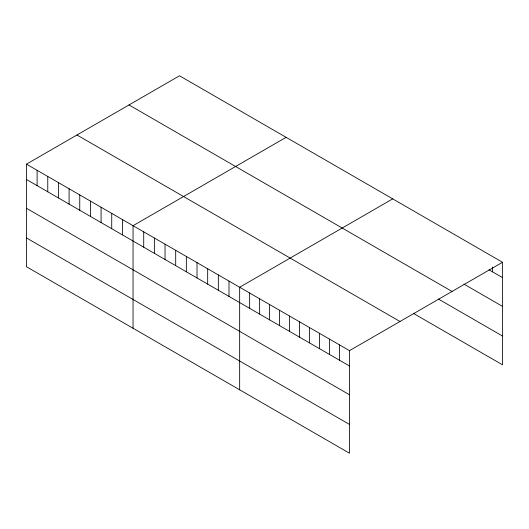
<?xml version="1.0" encoding="UTF-8"?>
<svg xmlns="http://www.w3.org/2000/svg" width="529" height="529" viewBox="0 0 529 529"><rect width="100%" height="100%" fill="white"/><g stroke="black" fill="none" stroke-linecap="round" stroke-linejoin="round"><path stroke-width="0.79" d="M26.45 164.155L349.49 350.654L349.49 453.214L26.45 266.715L26.45 164.155L179.51 75.786L502.55 262.285L502.55 364.845L413.4 313.38M286.116 137.328L133.05 225.698L133.05 328.258M392.716 198.878L239.657 287.247L239.657 389.807M349.49 350.654L502.55 262.285M489.001 269.797L502.55 277.619M464.039 284.172L502.55 306.403M129.003 104.947L452.037 291.453M438.362 299.004L502.55 336.06M76.963 134.988L399.997 321.493M26.45 179.483L349.49 365.989M26.45 208.274L349.49 394.773M26.45 237.924L349.49 424.43M492.565 267.013L492.565 271.86M339.506 344.895L339.506 360.229M329.521 339.129L329.521 354.463M319.536 333.363L319.536 348.697M309.551 327.596L309.551 342.931M299.566 321.837L299.566 337.165M289.581 316.071L289.581 331.405M279.596 310.305L279.596 325.639M269.611 304.539L269.611 319.873M259.627 298.773L259.627 314.107M249.642 293.013L249.642 308.341M228.997 281.091L228.997 296.425M218.338 274.935L218.338 290.269M207.672 268.785L207.672 284.113M197.013 262.629L197.013 277.963M186.353 256.472L186.353 271.807M175.694 250.316L175.694 265.651M165.035 244.16L165.035 259.494M154.375 238.01L154.375 253.345M143.716 231.854L143.716 247.188M122.391 219.542L122.391 234.876M111.731 213.392L111.731 228.726M101.072 207.236L101.072 222.57M90.413 201.08L90.413 216.414M79.753 194.923L79.753 210.258M69.094 188.774L69.094 204.108M58.428 182.617L58.428 197.952M47.769 176.461L47.769 191.796M37.109 170.305L37.109 185.639"/></g></svg>
